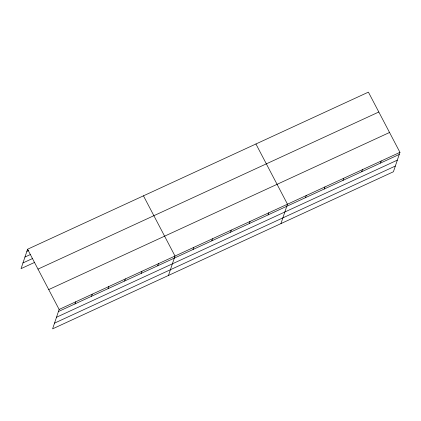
<?xml version="1.0" encoding="UTF-8"?>
<svg xmlns="http://www.w3.org/2000/svg" width="421" height="421" viewBox="0 0 421 421"><rect width="100%" height="100%" fill="white"/><g stroke="black" fill="none" stroke-linecap="round" stroke-linejoin="round"><path stroke-width="0.63" d="M27.581 249.243L59.129 309.451L52.599 328.859L393.419 171.757L399.95 152.355L368.401 92.141L27.581 249.243L21.05 268.645L34.648 262.378M74.98 303.904L75.685 301.82M91.536 296.273L92.236 294.19M108.092 288.643L108.792 286.559M124.642 281.012L125.347 278.928M141.198 273.382L141.898 271.298M157.754 265.751L158.454 263.667M168.479 275.445L175.01 256.036L143.461 195.828M193.055 249.479L193.755 247.395M211.8 240.838L212.5 238.76M230.545 232.197L231.245 230.119M249.29 223.556L249.99 221.478M268.035 214.92L268.735 212.837M280.949 223.598L287.48 204.196L255.931 143.987M305.525 197.638L306.225 195.555M324.27 188.997L324.97 186.913M343.015 180.356L343.715 178.272M361.76 171.715L362.46 169.631M380.505 163.074L381.205 160.996M26.881 251.326L28.654 250.506M24.955 257.042L30.275 254.589M22.976 262.93L32.433 258.573M37.99 269.114L378.811 112.012M48.72 289.585L389.541 132.483M59.129 309.451L399.95 152.355M58.43 311.535L399.25 154.433M56.503 317.25L397.324 160.154M54.525 323.139L395.345 166.042"/></g></svg>
